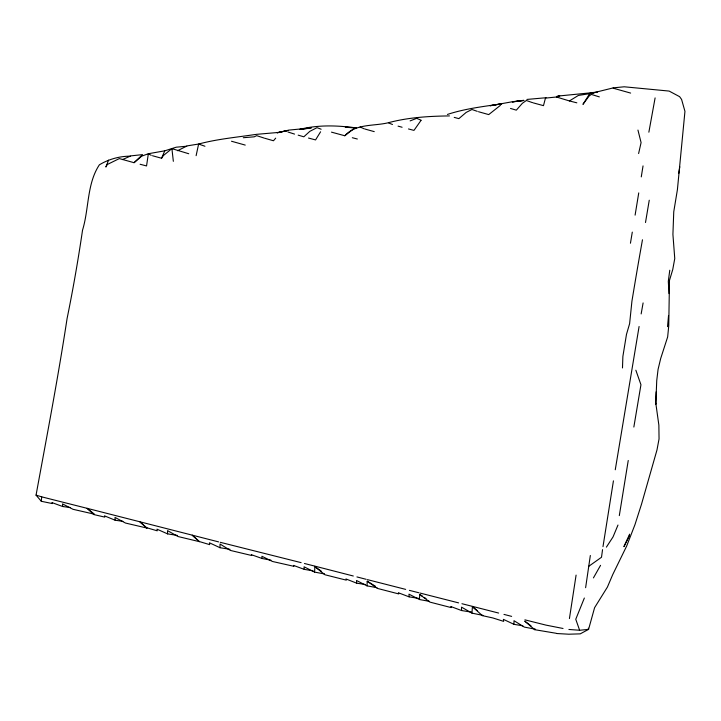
<?xml version="1.0" encoding="UTF-8"?>
<svg xmlns="http://www.w3.org/2000/svg" width="721" height="721" viewBox="0 0 721 721"><rect width="100%" height="100%" fill="white"/><g stroke="black" fill="none" stroke-linecap="round" stroke-linejoin="round"><path stroke-width="1.08" d="M522.851 625.819L513.983 624.332L513.992 620.7L524.347 627.099L535.406 629.199L534.748 629.694L524.744 621.132L530.962 625.837M230.008 549.33L220.013 547.717L220.04 544.022L230.387 550.429L251.782 555.521L251.341 554.683L262.12 558.505L270.961 560.19M656.155 391.836L655.777 404.274L656.741 380.562L658.066 369.422L660.688 358.499L667.655 336.932L668.755 325.757L669.476 280.406L672.738 269.582L674.757 258.56L672.918 234.379L673.756 211.785L677.407 189.659L684.95 111.358L681.588 99.426L679.615 96.668L669.133 91.071L624.233 86.79L613.138 87.854M622.484 367.953L622.881 356.462L626.486 334.355L629.613 323.684L631.929 301.171L633.777 290.058A213.767 10.761 -80.4 0 1 639.509 256.46L642.465 239.778M376.984 587.678L367.025 585.867L367.205 581.216L375.371 586.209M429.437 601.359L419.478 599.53L419.73 594.465L422.434 596.24M324.54 573.952L314.581 572.104L314.888 566.688L321.16 571.05M472.426 606.649L482.358 615.635L482.98 615.392L471.949 613.12L472.426 606.649L477.293 610.678M70.487 507.584L62.682 506.521L51.921 502.573L52.336 503.573L41.313 501.284L41.665 496.841L36.05 495.147C46.811 436.358 58.086 377.579 67.089 318.493C73.064 289.202 78.192 259.758 82.536 230.161C89.116 208.784 86.754 183.828 99.39 164.794C108.754 159.188 119.497 156.169 130.42 156.16M667.529 326.685L668.547 315.483M585.623 587.696L590.337 555.494M669.773 270.222L668.304 281.343L669.016 293.582M602.549 549.645L601.503 557.261L588.66 566.373M633.849 427.048L640.951 384.735L635.85 370.215M569.428 618.564L576.088 575.106M602.99 546.644L613.436 480.844M619.312 515.614L628.243 460.476M639.094 326.496L615.265 469.768M638.743 192.904L635.102 215.128M641.275 176.897L643.042 165.902M678.74 173.391L679.804 166.794M630.442 243.229L632.29 232.117M649.251 200.213L645.502 222.51M641.149 313.932L643.105 302.928M648.864 132.195L655.11 97.903M196.121 155.673L198.617 144.038C217.21 139.045 236.236 137.351 255.207 134.512M638.608 153.546L641.086 142.596L637.95 130.068M108.574 160.152L105.861 167.029L107.285 164.496L119.326 158.584L134.052 162.694L141.704 156.16L148.337 153.735L164.794 150.815L176.212 147.201L186.739 146.21M617.978 525.041L613.057 536.884L606.397 547.131M152.51 155.745L161.558 158.241L164.794 150.815M584.352 598.033L575.764 619.258L579.621 630.262L588.57 629.379L594.6 607.668L607.406 587.092L612.76 574.538L626.684 546.013L634.958 524.672L641.519 504.177L656.984 449.949L659.048 438.936L658.868 425.156L655.795 403.138M600.557 565.327L593.428 577.909M320.593 131.79L315.555 139.919L308.507 138.053M161.558 158.241L163.46 155.484L171.904 148.625L188.749 153.744M421.019 120.389L413.971 130.393L408.483 128.951M275.683 138.153L273.484 140.766L264.787 138.261M134.052 162.694L142.533 154.618L130.925 155.871L122.444 159.593M500.401 105.356L488.721 114.594L478.492 111.728M331.48 132.141L344.791 135.755L354.867 127.851M344.791 135.755C355.823 123.498 373.505 126.301 388.159 122.786L392.485 124.49M533.234 102.869L543.481 105.654L545.455 98.11L556.459 97.002L569.419 100.94L578.368 95.442L594.077 92.982M177.537 150.716L187.253 145.858L198.617 144.038L204.944 146.246M410.114 120.894L416.693 118.343L421.064 120.191M556.459 97.002L559.748 95.893L590.301 92.865M557.432 96.641L559.748 95.893L557.171 96.172M447.435 114.441C465.054 108.628 483.539 106.51 501.807 103.806L490.091 105.744L512.992 101.634L524.005 100.435L512.37 101.922L523.446 100.336M388.502 122.678C408.374 117.415 429.004 116.162 449.453 115.919M526.88 99.435L546.094 97.732M309.444 128.176L299.927 129.302C318.619 124.661 337.626 125.4 356.58 127.978L345.287 127.266L356.048 127.644M255.91 134.394L277.765 132.502L288.256 130.447L277.134 132.808L288.977 130.086L311.562 127.923M590.202 92.784L597.565 92.09M243.283 137.72L254.252 136.819L256.649 135.656L264.03 138.035M309.372 128.392L300.603 128.726L309.985 128.401M556.918 633.534L568.788 634.21L580.243 633.858L588.57 629.379L588.273 628.198M568.896 629.469L579.621 630.262M534.748 629.694L556.378 633.317M41.665 496.841L87.079 508.314L93.829 514.56L104.815 517.128L104.446 515.83L115.126 520.22L122.921 521.346M314.888 566.688L324.973 574.763L346.314 580.153L345.927 578.945L356.643 583.163L365.538 584.551M62.682 506.521L62.529 503.907L73.046 509.314L94.469 514.199L87.079 508.314L139.784 521.761L146.381 527.646L157.268 530.827L156.962 529.169L167.587 533.882L177.591 535.451M419.73 594.465L429.878 602.098L451.202 607.596L450.796 606.523L461.548 610.534L471.543 612.156M367.205 581.216L377.425 588.408L398.749 593.933L398.362 592.77L409.095 596.844L419.09 598.475M262.12 558.505L261.903 556.27L272.457 561.47L293.88 566.318L293.456 565.39L304.208 569.356L313.085 570.87M563.038 628.478L545.986 625.116L524.915 619.844M482.358 615.635L492.803 617.942L503.646 621.367L503.393 619.348L513.983 624.332M630.632 93.081L612.625 88.034L589.679 93.721L582.956 104.356L589.093 96.046L591.292 94.397L599.34 96.893M115.126 520.22L115.018 517.408L125.49 523.049L146.895 528.042L139.784 521.761L192.255 535.162L199.356 541.642L177.979 536.514L167.542 530.62L167.587 533.882M458.601 602.882L419.919 593.032M498.635 613.057L472.462 606.379M367.413 579.63L405.662 589.39M569.419 100.94L576.836 102.824M304.442 563.498L314.527 566.048M461.945 603.72L472.282 606.325M409.411 590.364L418.802 592.752M220.247 542.309L301.117 562.641M353.308 576.007L314.96 566.156M218.589 541.886L192.255 535.162L199.356 541.642M352.317 137.72L357.346 139.018M503.979 614.4L511.64 616.383M356.931 576.926L366.196 579.314M140.099 164.262L146.552 165.938L148.337 153.735L151.266 155.366M454.23 117.379L458.853 118.641L466.208 112.386L471.958 109.484L477.284 111.349M245.239 145.092L231.504 141.244M398.073 126.139L402.102 127.247M364.871 129.014L374.253 131.637M298.17 135.151L303.847 136.801L309.841 131.339L317.024 127.662L321.151 129.221M510.522 108.438L516.317 110.16L522.392 103.274L526.393 100.489L532.468 102.652M198.825 541.39L209.694 544.652L209.423 542.796L220.013 547.717M288.003 132.024L294.556 134.097M360.085 126.977L364.06 128.78M314.581 572.104L304.046 566.796L304.208 569.356M419.478 599.53L408.96 594.158L409.095 596.844M367.025 585.867L356.507 580.486L356.643 583.163M471.949 613.12L461.521 607.136L461.548 610.534M424.236 597.43L426.039 598.61M146.381 527.646L146.895 528.042M36.05 495.147L41.313 501.284M171.904 148.625L173.346 161.324M629.595 534.288L629.298 536.19L623.908 546.68L629.595 534.288"/></g></svg>
